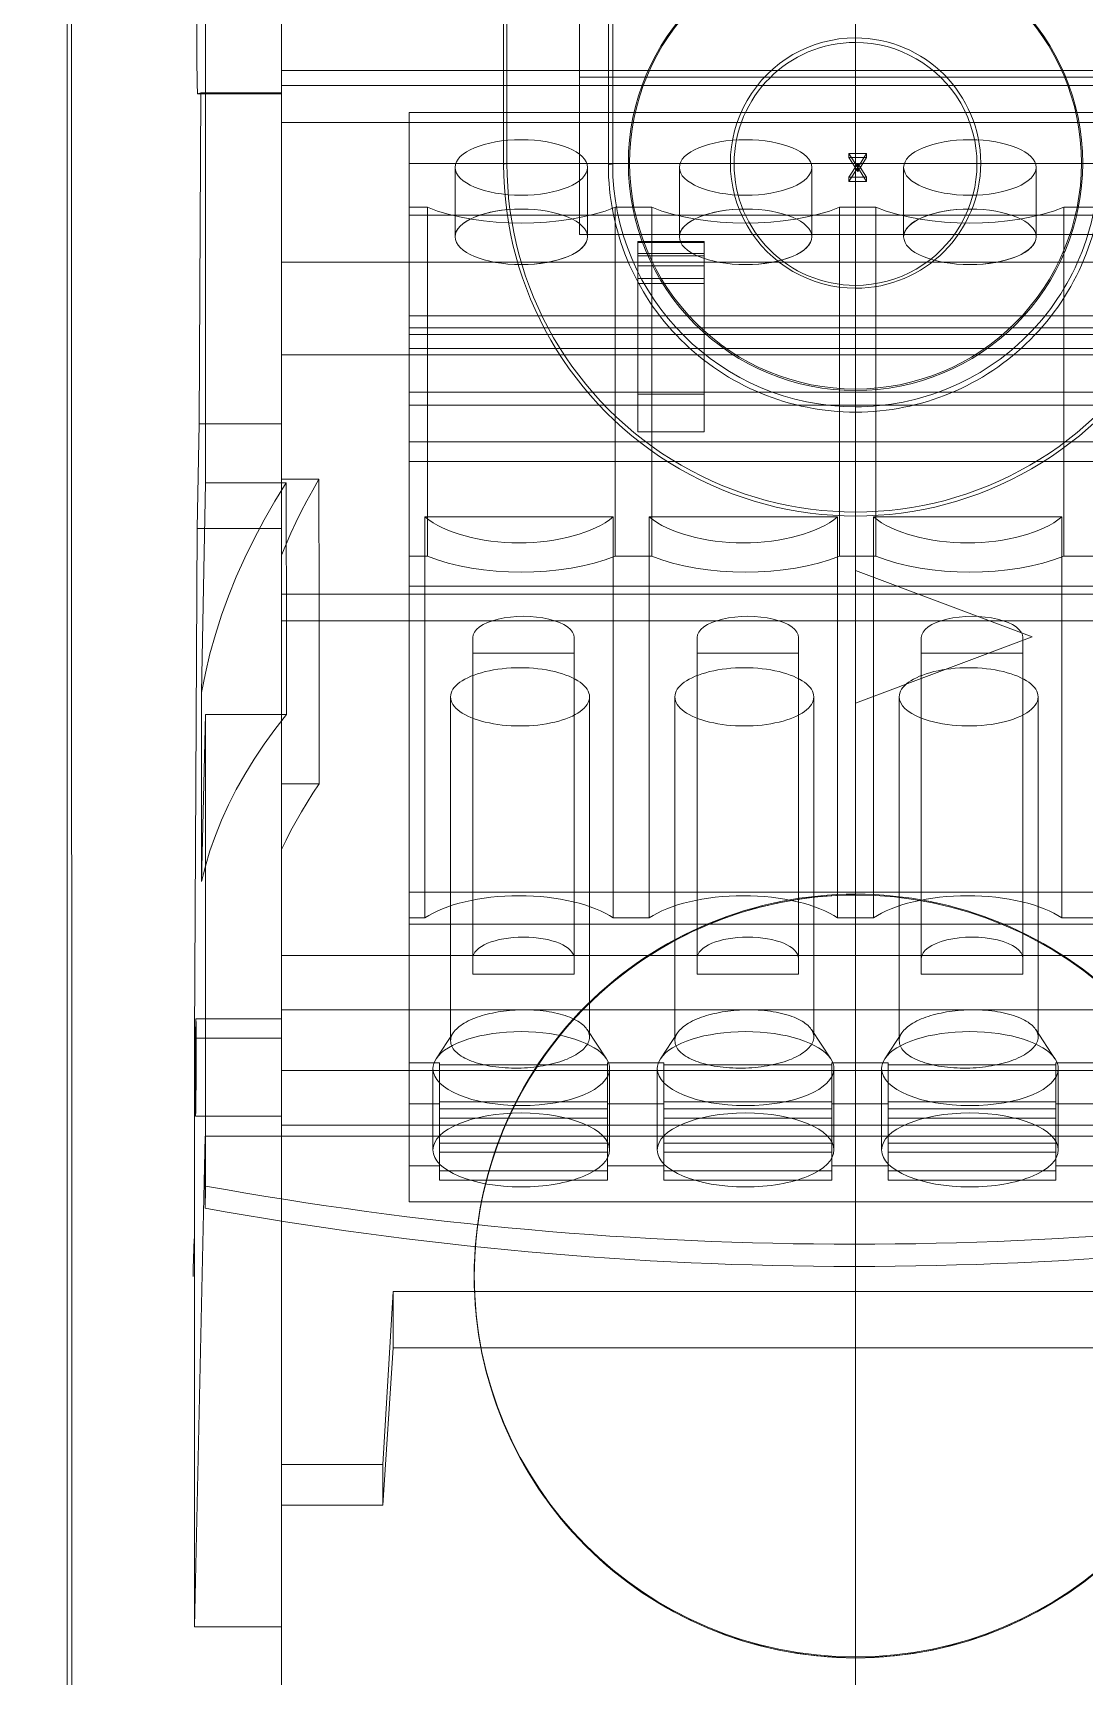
# Model space of a CAD drawing. Header units: millimetres. Extents: x 37984 to 70752, y 14140 to 37584.
# Drawn here: x 45857.01 to 45880.82, y 28279.69 to 28316.89 of the extents above; entities that cross this region are included whole.
import ezdxf

# ---------------------------------------------------------------- set-up
doc = ezdxf.new("R2010")
doc.units = ezdxf.units.MM
doc.set_wipeout_variables(frame=1)
doc.layers.add('! NO PLOT !', color=7, linetype='Continuous', true_color=0xff75dd, plot=False)
doc.layers.add('000-PI-Oprema', color=30, linetype='Continuous', lineweight=5)
doc.layers.add('004-PI-DIN Šina', color=3, linetype='Continuous')

# ---------------------------------------------------------------- blocks, each defined once
blk = doc.blocks.new('spojnica')
at = {"layer": '! NO PLOT !', "transparency": 33554687}
blk.add_line((44856.495, 28811.504), (44856.495, 26919.404), dxfattribs=at)
blk = doc.blocks.new('DELTA IP 30 - 47506030')
blk.add_wipeout([(47259.125, 28642.892), (47320.16, 28642.779), (47320.16, 28587.934), (47259.125, 28587.933)]).dxf.layer = '000-PI-Oprema'
at = {"layer": '000-PI-Oprema'}
for p, q in [((47286.463, 28636.054), (47286.463, 28606.643)), ((47262.335, 28608.374), (47262.335, 28634.374)), ((47262.672, 28634.374), (47262.672, 28608.374)), ((47263.51, 28608.374), (47263.51, 28634.374)), ((47266.672, 28608.374), (47266.672, 28634.374)), ((47268.776, 28608.374), (47268.776, 28634.374)), ((47274.19, 28608.374), (47274.19, 28634.374)), ((47274.796, 28634.374), (47274.796, 28608.374)), ((47282.378, 28608.374), (47282.378, 28634.374)), ((47283.601, 28634.374), (47283.601, 28608.374)), ((47284.982, 28608.374), (47284.982, 28634.374)), ((47286.216, 28608.374), (47286.216, 28634.374)), ((47289.985, 28631.799), (47289.985, 28610.899)), ((47291.257, 28631.799), (47291.257, 28610.899)), ((47263.286, 28631.584), (47263.286, 28611.264)), ((47263.286, 28631.584), (47263.286, 28611.264)), ((47264.439, 28631.584), (47264.439, 28611.264)), ((47265.61, 28611.264), (47265.61, 28631.584)), ((47267.888, 28611.264), (47267.888, 28631.584)), ((47268.159, 28631.584), (47268.159, 28611.264)), ((47268.314, 28631.584), (47268.314, 28611.264)), ((47268.627, 28631.584), (47268.627, 28611.264)), ((47269.615, 28611.264), (47269.615, 28631.584)), ((47269.913, 28631.584), (47269.913, 28611.264)), ((47270.745, 28631.584), (47270.745, 28611.264)), ((47271.185, 28611.264), (47271.185, 28631.584)), ((47271.185, 28611.264), (47271.185, 28631.584)), ((47274.015, 28611.264), (47274.015, 28631.584)), ((47280.937, 28611.264), (47280.937, 28631.584)), ((47281.664, 28631.584), (47281.664, 28611.264)), ((47287.951, 28611.264), (47287.951, 28631.584)), ((47262.489, 28627.624), (47262.489, 28615.124)), ((47266.052, 28615.124), (47266.052, 28627.624)), ((47284.807, 28627.194), (47284.807, 28625.914)), ((47285.73, 28625.914), (47285.73, 28627.194)), ((47286.215, 28625.914), (47286.215, 28627.194)), ((47287.137, 28627.194), (47287.137, 28625.914)), ((47265.432, 28626.091), (47265.432, 28626.917)), ((47265.432, 28626.091), (47265.432, 28626.917)), ((47273.331, 28626.917), (47273.331, 28626.091)), ((47273.331, 28626.917), (47273.331, 28626.091)), ((47281.524, 28626.048), (47281.524, 28626.859)), ((47265.432, 28626.091), (47273.331, 28626.091)), ((47273.331, 28626.091), (47265.432, 28626.091)), ((47272.445, 28626.048), (47281.524, 28626.048)), ((47272.445, 28621.779), (47272.445, 28626.048)), ((47284.713, 28625.891), (47284.05, 28625.454)), ((47284.807, 28625.914), (47286.215, 28625.914)), ((47284.849, 28622.114), (47284.849, 28625.914)), ((47284.936, 28625.964), (47286.777, 28625.964)), ((47285.688, 28625.914), (47285.688, 28622.114)), ((47285.845, 28625.914), (47286.501, 28625.914)), ((47285.845, 28625.914), (47285.845, 28622.114)), ((47286.054, 28625.914), (47286.054, 28622.114)), ((47286.257, 28625.914), (47286.215, 28625.914)), ((47286.62, 28625.914), (47286.257, 28625.914)), ((47286.829, 28625.914), (47286.62, 28625.914)), ((47286.62, 28625.914), (47286.62, 28622.114)), ((47286.85, 28625.914), (47286.829, 28625.914)), ((47286.829, 28625.914), (47286.829, 28622.114)), ((47286.85, 28625.914), (47287.095, 28625.914)), ((47287.248, 28625.914), (47286.85, 28625.914)), ((47287.248, 28625.914), (47287.248, 28622.114)), ((47287.458, 28625.914), (47287.248, 28625.914)), ((47287.458, 28625.914), (47287.458, 28622.114)), ((47266.101, 28625.464), (47264.531, 28625.464)), ((47266.101, 28625.464), (47264.531, 28625.464)), ((47273.66, 28621.374), (47275.16, 28625.374)), ((47276.66, 28621.374), (47275.16, 28625.374)), ((47275.16, 28625.374), (47275.16, 28625.374)), ((47284.221, 28625.509), (47276.518, 28625.509)), ((47283.911, 28625.317), (47283.886, 28625.281)), ((47283.937, 28625.35), (47283.911, 28625.317)), ((47283.963, 28625.38), (47283.937, 28625.35)), ((47283.991, 28625.407), (47283.963, 28625.38)), ((47284.019, 28625.431), (47283.991, 28625.407)), ((47284.047, 28625.452), (47284.019, 28625.431)), ((47284.075, 28625.469), (47284.047, 28625.452)), ((47284.104, 28625.483), (47284.075, 28625.469)), ((47284.133, 28625.494), (47284.104, 28625.483)), ((47284.162, 28625.502), (47284.133, 28625.494)), ((47284.191, 28625.507), (47284.162, 28625.502)), ((47284.221, 28625.509), (47284.191, 28625.507)), ((47284.251, 28625.507), (47284.221, 28625.509)), ((47284.281, 28625.502), (47284.251, 28625.507)), ((47284.312, 28625.494), (47284.281, 28625.502)), ((47284.342, 28625.482), (47284.312, 28625.494)), ((47284.371, 28625.468), (47284.342, 28625.482)), ((47284.401, 28625.45), (47284.371, 28625.468)), ((47284.43, 28625.429), (47284.401, 28625.45)), ((47284.459, 28625.405), (47284.43, 28625.429)), ((47284.488, 28625.377), (47284.459, 28625.405)), ((47284.516, 28625.347), (47284.488, 28625.377)), ((47284.544, 28625.314), (47284.516, 28625.347)), ((47284.571, 28625.278), (47284.544, 28625.314)), ((47282.439, 28625.164), (47275.176, 28625.164)), ((47275.532, 28625.164), (47275.532, 28622.864)), ((47282.795, 28625.164), (47282.439, 28625.164)), ((47282.795, 28625.164), (47282.795, 28622.864)), ((47283.734, 28624.955), (47283.717, 28624.899)), ((47283.753, 28625.009), (47283.734, 28624.955)), ((47283.773, 28625.061), (47283.753, 28625.009)), ((47283.793, 28625.11), (47283.773, 28625.061)), ((47283.815, 28625.156), (47283.793, 28625.11)), ((47283.838, 28625.201), (47283.815, 28625.156)), ((47283.861, 28625.242), (47283.838, 28625.201)), ((47283.886, 28625.281), (47283.861, 28625.242)), ((47284.597, 28625.239), (47284.571, 28625.278)), ((47284.623, 28625.198), (47284.597, 28625.239)), ((47284.648, 28625.154), (47284.623, 28625.198)), ((47284.672, 28625.107), (47284.648, 28625.154)), ((47284.695, 28625.058), (47284.672, 28625.107)), ((47284.718, 28625.006), (47284.695, 28625.058)), ((47284.739, 28624.952), (47284.718, 28625.006)), ((47284.76, 28624.897), (47284.739, 28624.952)), ((47283.647, 28624.592), (47283.637, 28624.526)), ((47283.659, 28624.656), (47283.647, 28624.592)), ((47283.671, 28624.72), (47283.659, 28624.656)), ((47283.685, 28624.781), (47283.671, 28624.72)), ((47283.701, 28624.841), (47283.685, 28624.781)), ((47283.717, 28624.899), (47283.701, 28624.841)), ((47284.779, 28624.839), (47284.76, 28624.897)), ((47284.798, 28624.779), (47284.779, 28624.839)), ((47284.815, 28624.718), (47284.798, 28624.779)), ((47284.831, 28624.655), (47284.815, 28624.718)), ((47284.846, 28624.59), (47284.831, 28624.655)), ((47284.86, 28624.524), (47284.846, 28624.59)), ((47283.607, 28624.179), (47283.605, 28624.107)), ((47283.61, 28624.249), (47283.607, 28624.179)), ((47283.615, 28624.32), (47283.61, 28624.249)), ((47283.621, 28624.389), (47283.615, 28624.32)), ((47283.628, 28624.458), (47283.621, 28624.389)), ((47283.637, 28624.526), (47283.628, 28624.458)), ((47284.872, 28624.457), (47284.86, 28624.524)), ((47284.883, 28624.388), (47284.872, 28624.457)), ((47284.893, 28624.319), (47284.883, 28624.388)), ((47284.902, 28624.249), (47284.893, 28624.319)), ((47284.909, 28624.178), (47284.902, 28624.249)), ((47284.915, 28624.107), (47284.909, 28624.178)), ((47283.605, 28624.107), (47283.604, 28624.036)), ((47283.604, 28624.036), (47283.605, 28623.964)), ((47283.605, 28623.964), (47283.607, 28623.897)), ((47283.607, 28623.897), (47283.61, 28623.829)), ((47283.61, 28623.829), (47283.614, 28623.763)), ((47284.92, 28624.035), (47284.915, 28624.107)), ((47284.923, 28623.964), (47284.92, 28624.035)), ((47284.925, 28623.89), (47284.923, 28623.964)), ((47284.924, 28623.744), (47284.925, 28623.817)), ((47284.925, 28623.817), (47284.925, 28623.89)), ((47283.614, 28623.763), (47283.62, 28623.696)), ((47283.62, 28623.696), (47283.626, 28623.63)), ((47283.626, 28623.63), (47283.634, 28623.565)), ((47283.634, 28623.565), (47283.643, 28623.501)), ((47283.643, 28623.501), (47283.653, 28623.437)), ((47283.653, 28623.437), (47283.665, 28623.374)), ((47284.897, 28623.388), (47284.905, 28623.458)), ((47284.905, 28623.458), (47284.912, 28623.528)), ((47284.912, 28623.528), (47284.918, 28623.6)), ((47284.918, 28623.6), (47284.921, 28623.672)), ((47284.921, 28623.672), (47284.924, 28623.744)), ((47283.665, 28623.374), (47283.677, 28623.311)), ((47283.677, 28623.311), (47283.69, 28623.25)), ((47283.69, 28623.25), (47283.705, 28623.191)), ((47283.705, 28623.191), (47283.72, 28623.133)), ((47283.72, 28623.133), (47283.736, 28623.076)), ((47283.736, 28623.076), (47283.754, 28623.02)), ((47284.82, 28623.002), (47284.836, 28623.062)), ((47284.836, 28623.062), (47284.851, 28623.124)), ((47284.851, 28623.124), (47284.865, 28623.188)), ((47284.865, 28623.188), (47284.877, 28623.253)), ((47284.877, 28623.253), (47284.888, 28623.32)), ((47284.888, 28623.32), (47284.897, 28623.388)), ((47275.176, 28622.864), (47282.439, 28622.864)), ((47282.439, 28622.864), (47282.795, 28622.864)), ((47283.754, 28623.02), (47283.772, 28622.966)), ((47283.772, 28622.966), (47283.792, 28622.914)), ((47283.792, 28622.914), (47283.812, 28622.864)), ((47283.812, 28622.864), (47283.834, 28622.813)), ((47283.834, 28622.813), (47283.857, 28622.764)), ((47283.857, 28622.764), (47283.881, 28622.718)), ((47283.881, 28622.718), (47283.906, 28622.674)), ((47284.676, 28622.645), (47284.7, 28622.688)), ((47284.7, 28622.688), (47284.723, 28622.735)), ((47284.723, 28622.735), (47284.744, 28622.783)), ((47284.744, 28622.783), (47284.765, 28622.835)), ((47284.765, 28622.835), (47284.785, 28622.888)), ((47284.785, 28622.888), (47284.803, 28622.944)), ((47284.803, 28622.944), (47284.82, 28623.002)), ((47266.101, 28622.464), (47264.531, 28622.464)), ((47266.101, 28622.464), (47264.531, 28622.464)), ((47276.518, 28622.364), (47284.307, 28622.364)), ((47283.906, 28622.674), (47283.932, 28622.632)), ((47283.932, 28622.632), (47283.958, 28622.594)), ((47283.958, 28622.594), (47283.985, 28622.558)), ((47283.985, 28622.558), (47284.012, 28622.525)), ((47284.012, 28622.525), (47284.04, 28622.495)), ((47284.04, 28622.495), (47284.068, 28622.468)), ((47284.068, 28622.468), (47284.097, 28622.444)), ((47284.097, 28622.444), (47284.127, 28622.423)), ((47284.127, 28622.423), (47284.156, 28622.405)), ((47284.127, 28622.423), (47284.713, 28622.036)), ((47284.156, 28622.405), (47284.186, 28622.39)), ((47284.186, 28622.39), (47284.217, 28622.379)), ((47284.217, 28622.379), (47284.247, 28622.37)), ((47284.247, 28622.37), (47284.277, 28622.365)), ((47284.277, 28622.365), (47284.307, 28622.364)), ((47284.307, 28622.364), (47284.338, 28622.366)), ((47284.338, 28622.366), (47284.369, 28622.371)), ((47284.369, 28622.371), (47284.399, 28622.379)), ((47284.399, 28622.379), (47284.429, 28622.391)), ((47284.429, 28622.391), (47284.459, 28622.406)), ((47284.459, 28622.406), (47284.488, 28622.425)), ((47284.488, 28622.425), (47284.517, 28622.447)), ((47284.517, 28622.447), (47284.545, 28622.472)), ((47284.545, 28622.472), (47284.573, 28622.501)), ((47284.573, 28622.501), (47284.6, 28622.532)), ((47284.6, 28622.532), (47284.626, 28622.567)), ((47284.626, 28622.567), (47284.651, 28622.604)), ((47284.651, 28622.604), (47284.676, 28622.645)), ((47284.807, 28622.114), (47284.807, 28620.834)), ((47284.807, 28622.114), (47286.215, 28622.114)), ((47284.936, 28621.964), (47286.777, 28621.964)), ((47285.73, 28620.834), (47285.73, 28622.114)), ((47286.501, 28622.114), (47285.845, 28622.114)), ((47286.215, 28622.114), (47286.257, 28622.114)), ((47286.215, 28620.834), (47286.215, 28622.114)), ((47286.257, 28622.114), (47286.62, 28622.114)), ((47286.62, 28622.114), (47286.829, 28622.114)), ((47286.829, 28622.114), (47286.85, 28622.114)), ((47286.85, 28622.114), (47287.095, 28622.114)), ((47286.85, 28622.114), (47287.248, 28622.114)), ((47287.137, 28622.114), (47287.137, 28620.834)), ((47287.248, 28622.114), (47287.458, 28622.114)), ((47264.217, 28621.625), (47264.531, 28621.424)), ((47264.217, 28621.223), (47264.217, 28621.625)), ((47264.305, 28621.625), (47264.217, 28621.625)), ((47264.305, 28621.223), (47264.305, 28621.625)), ((47264.305, 28621.625), (47264.622, 28621.424)), ((47264.754, 28621.625), (47264.44, 28621.424)), ((47264.531, 28621.424), (47264.845, 28621.625)), ((47264.845, 28621.625), (47264.754, 28621.625)), ((47264.754, 28621.223), (47264.754, 28621.625)), ((47264.845, 28621.625), (47264.845, 28621.223)), ((47265.432, 28621.011), (47265.432, 28621.837)), ((47265.432, 28621.837), (47273.331, 28621.837)), ((47265.432, 28621.011), (47265.432, 28621.837)), ((47273.331, 28621.837), (47265.432, 28621.837)), ((47281.524, 28621.779), (47272.445, 28621.779)), ((47273.331, 28621.837), (47273.331, 28621.011)), ((47273.331, 28621.837), (47273.331, 28621.011)), ((47281.524, 28620.968), (47281.524, 28621.779)), ((47249.321, 28621.374), (47329.932, 28621.374)), ((47264.531, 28621.424), (47264.217, 28621.223)), ((47264.305, 28621.223), (47264.217, 28621.223)), ((47264.622, 28621.424), (47264.305, 28621.223)), ((47264.431, 28621.374), (47314.432, 28621.374)), ((47264.44, 28621.424), (47264.754, 28621.223)), ((47264.531, 28621.424), (47264.44, 28621.424)), ((47264.622, 28621.424), (47264.531, 28621.424)), ((47264.845, 28621.223), (47264.531, 28621.424)), ((47264.845, 28621.223), (47264.754, 28621.223)), ((47274.66, 28621.374), (47273.66, 28621.374)), ((47273.66, 28621.374), (47273.66, 28621.374)), ((47274.66, 28621.374), (47274.66, 28621.374)), ((47276.66, 28621.374), (47275.66, 28621.374)), ((47275.66, 28621.374), (47275.66, 28621.374)), ((47276.66, 28621.374), (47276.66, 28621.374)), ((47265.432, 28621.011), (47273.331, 28621.011)), ((47273.331, 28621.011), (47265.432, 28621.011)), ((47272.445, 28620.968), (47281.524, 28620.968)), ((47272.445, 28616.699), (47272.445, 28620.968)), ((47284.807, 28620.834), (47286.215, 28620.834)), ((47284.849, 28620.834), (47284.849, 28617.034)), ((47284.936, 28620.884), (47286.777, 28620.884)), ((47285.688, 28617.034), (47285.688, 28620.834)), ((47285.845, 28620.834), (47286.501, 28620.834)), ((47285.845, 28620.834), (47285.845, 28617.034)), ((47286.054, 28620.834), (47286.054, 28617.034)), ((47286.257, 28620.834), (47286.215, 28620.834)), ((47286.62, 28620.834), (47286.257, 28620.834)), ((47286.829, 28620.834), (47286.62, 28620.834)), ((47286.62, 28620.834), (47286.62, 28617.034)), ((47286.85, 28620.834), (47286.829, 28620.834)), ((47286.829, 28620.834), (47286.829, 28617.034)), ((47286.85, 28620.834), (47287.095, 28620.834)), ((47287.248, 28620.834), (47286.85, 28620.834)), ((47287.458, 28620.834), (47287.248, 28620.834)), ((47287.248, 28620.834), (47287.248, 28617.034)), ((47287.458, 28620.834), (47287.458, 28617.034)), ((47284.713, 28620.811), (47284.05, 28620.374)), ((47266.101, 28620.384), (47264.531, 28620.384)), ((47266.101, 28620.384), (47264.531, 28620.384)), ((47282.439, 28620.084), (47275.176, 28620.084)), ((47275.532, 28620.084), (47275.532, 28617.784)), ((47284.221, 28620.429), (47276.518, 28620.429)), ((47282.795, 28620.084), (47282.439, 28620.084)), ((47282.795, 28617.784), (47282.795, 28620.084)), ((47283.815, 28620.076), (47283.793, 28620.03)), ((47283.838, 28620.121), (47283.815, 28620.076)), ((47283.861, 28620.162), (47283.838, 28620.121)), ((47283.886, 28620.201), (47283.861, 28620.162)), ((47283.911, 28620.237), (47283.886, 28620.201)), ((47283.937, 28620.27), (47283.911, 28620.237)), ((47283.963, 28620.3), (47283.937, 28620.27)), ((47283.991, 28620.327), (47283.963, 28620.3)), ((47284.019, 28620.351), (47283.991, 28620.327)), ((47284.047, 28620.372), (47284.019, 28620.351)), ((47284.075, 28620.389), (47284.047, 28620.372)), ((47284.104, 28620.403), (47284.075, 28620.389)), ((47284.133, 28620.414), (47284.104, 28620.403)), ((47284.162, 28620.422), (47284.133, 28620.414)), ((47284.191, 28620.427), (47284.162, 28620.422)), ((47284.221, 28620.429), (47284.191, 28620.427)), ((47284.251, 28620.427), (47284.221, 28620.429)), ((47284.281, 28620.422), (47284.251, 28620.427)), ((47284.312, 28620.414), (47284.281, 28620.422)), ((47284.342, 28620.402), (47284.312, 28620.414)), ((47284.371, 28620.388), (47284.342, 28620.402)), ((47284.401, 28620.37), (47284.371, 28620.388)), ((47284.43, 28620.349), (47284.401, 28620.37)), ((47284.459, 28620.325), (47284.43, 28620.349)), ((47284.488, 28620.297), (47284.459, 28620.325)), ((47284.516, 28620.267), (47284.488, 28620.297)), ((47284.544, 28620.234), (47284.516, 28620.267)), ((47284.571, 28620.198), (47284.544, 28620.234)), ((47284.597, 28620.159), (47284.571, 28620.198)), ((47284.623, 28620.118), (47284.597, 28620.159)), ((47284.648, 28620.074), (47284.623, 28620.118)), ((47283.701, 28619.761), (47283.685, 28619.701)), ((47283.717, 28619.819), (47283.701, 28619.761)), ((47283.734, 28619.875), (47283.717, 28619.819)), ((47283.753, 28619.929), (47283.734, 28619.875)), ((47283.773, 28619.981), (47283.753, 28619.929)), ((47283.793, 28620.03), (47283.773, 28619.981)), ((47284.672, 28620.027), (47284.648, 28620.074)), ((47284.695, 28619.978), (47284.672, 28620.027)), ((47284.718, 28619.926), (47284.695, 28619.978)), ((47284.739, 28619.872), (47284.718, 28619.926)), ((47284.76, 28619.817), (47284.739, 28619.872)), ((47284.779, 28619.759), (47284.76, 28619.817)), ((47284.798, 28619.699), (47284.779, 28619.759)), ((47283.628, 28619.378), (47283.621, 28619.309)), ((47283.637, 28619.446), (47283.628, 28619.378)), ((47283.647, 28619.512), (47283.637, 28619.446)), ((47283.659, 28619.576), (47283.647, 28619.512)), ((47283.671, 28619.64), (47283.659, 28619.576)), ((47283.685, 28619.701), (47283.671, 28619.64)), ((47284.815, 28619.638), (47284.798, 28619.699)), ((47284.831, 28619.575), (47284.815, 28619.638)), ((47284.846, 28619.51), (47284.831, 28619.575)), ((47284.86, 28619.444), (47284.846, 28619.51)), ((47284.872, 28619.377), (47284.86, 28619.444)), ((47284.883, 28619.308), (47284.872, 28619.377)), ((47283.605, 28619.027), (47283.604, 28618.956)), ((47283.607, 28619.099), (47283.605, 28619.027)), ((47283.61, 28619.169), (47283.607, 28619.099)), ((47283.615, 28619.24), (47283.61, 28619.169)), ((47283.621, 28619.309), (47283.615, 28619.24)), ((47284.893, 28619.239), (47284.883, 28619.308)), ((47284.902, 28619.169), (47284.893, 28619.239)), ((47284.909, 28619.098), (47284.902, 28619.169)), ((47284.915, 28619.027), (47284.909, 28619.098)), ((47284.92, 28618.955), (47284.915, 28619.027)), ((47283.604, 28618.956), (47283.605, 28618.884)), ((47283.605, 28618.884), (47283.607, 28618.817)), ((47283.607, 28618.817), (47283.61, 28618.749)), ((47283.61, 28618.749), (47283.614, 28618.683)), ((47283.614, 28618.683), (47283.62, 28618.616)), ((47283.62, 28618.616), (47283.626, 28618.55)), ((47284.918, 28618.52), (47284.921, 28618.592)), ((47284.923, 28618.884), (47284.92, 28618.955)), ((47284.921, 28618.592), (47284.924, 28618.664)), ((47284.925, 28618.81), (47284.923, 28618.884)), ((47284.924, 28618.664), (47284.925, 28618.737)), ((47284.925, 28618.737), (47284.925, 28618.81)), ((47283.626, 28618.55), (47283.634, 28618.485)), ((47283.634, 28618.485), (47283.643, 28618.421)), ((47283.643, 28618.421), (47283.653, 28618.357)), ((47283.653, 28618.357), (47283.665, 28618.294)), ((47283.665, 28618.294), (47283.677, 28618.231)), ((47283.677, 28618.231), (47283.69, 28618.17)), ((47284.877, 28618.173), (47284.888, 28618.24)), ((47284.888, 28618.24), (47284.897, 28618.308)), ((47284.897, 28618.308), (47284.905, 28618.378)), ((47284.905, 28618.378), (47284.912, 28618.448)), ((47284.912, 28618.448), (47284.918, 28618.52)), ((47266.229, 28617.944), (47266.21, 28617.944)), ((47266.21, 28617.944), (47266.21, 28616.444)), ((47266.761, 28617.944), (47266.229, 28617.944)), ((47266.229, 28617.944), (47266.229, 28616.444)), ((47266.48, 28616.444), (47266.48, 28617.944)), ((47266.529, 28617.944), (47266.529, 28616.444)), ((47269.665, 28617.944), (47266.761, 28617.944)), ((47266.761, 28616.444), (47266.761, 28617.944)), ((47267.044, 28616.444), (47267.044, 28617.944)), ((47267.155, 28616.444), (47267.155, 28617.944)), ((47269.665, 28617.944), (47269.665, 28616.444)), ((47269.665, 28617.944), (47270.515, 28617.944)), ((47270.515, 28616.444), (47270.515, 28617.944)), ((47283.69, 28618.17), (47283.705, 28618.111)), ((47283.705, 28618.111), (47283.72, 28618.053)), ((47283.72, 28618.053), (47283.736, 28617.996)), ((47283.736, 28617.996), (47283.754, 28617.94)), ((47283.754, 28617.94), (47283.772, 28617.886)), ((47283.772, 28617.886), (47283.792, 28617.834)), ((47284.785, 28617.808), (47284.803, 28617.864)), ((47284.803, 28617.864), (47284.82, 28617.922)), ((47284.82, 28617.922), (47284.836, 28617.982)), ((47284.836, 28617.982), (47284.851, 28618.044)), ((47284.851, 28618.044), (47284.865, 28618.108)), ((47284.865, 28618.108), (47284.877, 28618.173)), ((47275.176, 28617.784), (47282.439, 28617.784)), ((47282.439, 28617.784), (47282.795, 28617.784)), ((47283.792, 28617.834), (47283.812, 28617.784)), ((47283.812, 28617.784), (47283.834, 28617.733)), ((47283.834, 28617.733), (47283.857, 28617.684)), ((47283.857, 28617.684), (47283.881, 28617.638)), ((47283.881, 28617.638), (47283.906, 28617.594)), ((47283.906, 28617.594), (47283.932, 28617.552)), ((47283.932, 28617.552), (47283.958, 28617.514)), ((47283.958, 28617.514), (47283.985, 28617.478)), ((47283.985, 28617.478), (47284.012, 28617.445)), ((47284.6, 28617.452), (47284.626, 28617.487)), ((47284.626, 28617.487), (47284.651, 28617.524)), ((47284.651, 28617.524), (47284.676, 28617.565)), ((47284.676, 28617.565), (47284.7, 28617.608)), ((47284.7, 28617.608), (47284.723, 28617.655)), ((47284.723, 28617.655), (47284.744, 28617.703)), ((47284.744, 28617.703), (47284.765, 28617.755)), ((47284.765, 28617.755), (47284.785, 28617.808)), ((47266.101, 28617.384), (47264.531, 28617.384)), ((47266.101, 28617.384), (47264.531, 28617.384)), ((47276.518, 28617.284), (47284.307, 28617.284)), ((47284.012, 28617.445), (47284.04, 28617.415)), ((47284.04, 28617.415), (47284.068, 28617.388)), ((47284.068, 28617.388), (47284.097, 28617.364)), ((47284.097, 28617.364), (47284.127, 28617.343)), ((47284.127, 28617.343), (47284.156, 28617.325)), ((47284.127, 28617.343), (47284.713, 28616.956)), ((47284.156, 28617.325), (47284.186, 28617.31)), ((47284.186, 28617.31), (47284.217, 28617.299)), ((47284.217, 28617.299), (47284.247, 28617.29)), ((47284.247, 28617.29), (47284.277, 28617.285)), ((47284.277, 28617.285), (47284.307, 28617.284)), ((47284.307, 28617.284), (47284.338, 28617.286)), ((47284.338, 28617.286), (47284.369, 28617.291)), ((47284.369, 28617.291), (47284.399, 28617.299)), ((47284.399, 28617.299), (47284.429, 28617.311)), ((47284.429, 28617.311), (47284.459, 28617.326)), ((47284.459, 28617.326), (47284.488, 28617.345)), ((47284.488, 28617.345), (47284.517, 28617.367)), ((47284.517, 28617.367), (47284.545, 28617.392)), ((47284.545, 28617.392), (47284.573, 28617.421)), ((47284.573, 28617.421), (47284.6, 28617.452)), ((47265.432, 28615.931), (47265.432, 28616.757)), ((47265.432, 28616.757), (47273.331, 28616.757)), ((47265.432, 28615.931), (47265.432, 28616.757)), ((47273.331, 28616.757), (47265.432, 28616.757)), ((47273.331, 28616.757), (47273.331, 28615.931)), ((47273.331, 28616.757), (47273.331, 28615.931)), ((47284.807, 28617.034), (47284.807, 28615.754)), ((47284.807, 28617.034), (47286.215, 28617.034)), ((47284.936, 28616.884), (47286.777, 28616.884)), ((47285.73, 28615.754), (47285.73, 28617.034)), ((47286.501, 28617.034), (47285.845, 28617.034)), ((47286.215, 28617.034), (47286.257, 28617.034)), ((47286.215, 28615.754), (47286.215, 28617.034)), ((47286.257, 28617.034), (47286.62, 28617.034)), ((47286.62, 28617.034), (47286.829, 28617.034)), ((47286.829, 28617.034), (47286.85, 28617.034)), ((47286.85, 28617.034), (47287.095, 28617.034)), ((47286.85, 28617.034), (47287.248, 28617.034)), ((47287.137, 28617.034), (47287.137, 28615.754)), ((47287.248, 28617.034), (47287.458, 28617.034)), ((47266.21, 28616.444), (47266.229, 28616.444)), ((47266.229, 28616.444), (47266.761, 28616.444)), ((47266.761, 28616.444), (47269.665, 28616.444)), ((47270.515, 28616.444), (47269.665, 28616.444)), ((47281.524, 28616.699), (47272.445, 28616.699)), ((47281.524, 28615.888), (47281.524, 28616.699)), ((47259.125, 28615.874), (47264.45, 28615.874)), ((47259.125, 28615.776), (47264.471, 28615.776)), ((47264.471, 28615.776), (47264.45, 28615.874)), ((47265.432, 28615.931), (47273.331, 28615.931)), ((47273.331, 28615.931), (47265.432, 28615.931)), ((47272.445, 28615.888), (47281.524, 28615.888)), ((47272.445, 28611.619), (47272.445, 28615.888)), ((47284.713, 28615.731), (47284.05, 28615.294)), ((47284.807, 28615.754), (47286.215, 28615.754)), ((47284.849, 28615.754), (47284.849, 28611.954)), ((47284.936, 28615.804), (47286.777, 28615.804)), ((47285.688, 28611.954), (47285.688, 28615.754)), ((47285.845, 28615.754), (47286.501, 28615.754)), ((47285.845, 28615.754), (47285.845, 28611.954)), ((47286.054, 28615.754), (47286.054, 28611.954)), ((47286.257, 28615.754), (47286.215, 28615.754)), ((47286.62, 28615.754), (47286.257, 28615.754)), ((47286.829, 28615.754), (47286.62, 28615.754)), ((47286.62, 28615.754), (47286.62, 28611.954)), ((47286.85, 28615.754), (47286.829, 28615.754)), ((47286.829, 28615.754), (47286.829, 28611.954)), ((47286.85, 28615.754), (47287.095, 28615.754)), ((47287.248, 28615.754), (47286.85, 28615.754)), ((47287.458, 28615.754), (47287.248, 28615.754)), ((47287.248, 28615.754), (47287.248, 28611.954)), ((47287.458, 28615.754), (47287.458, 28611.954)), ((47266.101, 28615.304), (47264.531, 28615.304)), ((47266.101, 28615.304), (47264.531, 28615.304)), ((47284.221, 28615.349), (47276.518, 28615.349)), ((47283.991, 28615.247), (47283.963, 28615.22)), ((47284.019, 28615.271), (47283.991, 28615.247)), ((47284.047, 28615.292), (47284.019, 28615.271)), ((47284.075, 28615.309), (47284.047, 28615.292)), ((47284.104, 28615.323), (47284.075, 28615.309)), ((47284.133, 28615.334), (47284.104, 28615.323)), ((47284.162, 28615.342), (47284.133, 28615.334)), ((47284.191, 28615.347), (47284.162, 28615.342)), ((47284.221, 28615.349), (47284.191, 28615.347)), ((47284.251, 28615.347), (47284.221, 28615.349)), ((47284.281, 28615.342), (47284.251, 28615.347)), ((47284.312, 28615.334), (47284.281, 28615.342)), ((47284.342, 28615.322), (47284.312, 28615.334)), ((47284.371, 28615.308), (47284.342, 28615.322)), ((47284.401, 28615.29), (47284.371, 28615.308)), ((47284.43, 28615.269), (47284.401, 28615.29)), ((47284.459, 28615.245), (47284.43, 28615.269)), ((47284.488, 28615.217), (47284.459, 28615.245)), ((47252.497, 28615.124), (47266.052, 28615.124)), ((47282.439, 28615.004), (47275.176, 28615.004)), ((47275.532, 28615.004), (47275.532, 28612.704)), ((47282.795, 28615.004), (47282.439, 28615.004)), ((47282.795, 28612.704), (47282.795, 28615.004)), ((47283.773, 28614.901), (47283.753, 28614.849)), ((47283.793, 28614.95), (47283.773, 28614.901)), ((47283.815, 28614.996), (47283.793, 28614.95)), ((47283.838, 28615.041), (47283.815, 28614.996)), ((47283.861, 28615.082), (47283.838, 28615.041)), ((47283.886, 28615.121), (47283.861, 28615.082)), ((47283.911, 28615.157), (47283.886, 28615.121)), ((47283.937, 28615.19), (47283.911, 28615.157)), ((47283.963, 28615.22), (47283.937, 28615.19)), ((47284.516, 28615.187), (47284.488, 28615.217)), ((47284.544, 28615.154), (47284.516, 28615.187)), ((47284.571, 28615.118), (47284.544, 28615.154)), ((47284.597, 28615.079), (47284.571, 28615.118)), ((47284.623, 28615.038), (47284.597, 28615.079)), ((47284.648, 28614.994), (47284.623, 28615.038)), ((47284.672, 28614.947), (47284.648, 28614.994)), ((47284.695, 28614.898), (47284.672, 28614.947)), ((47284.718, 28614.846), (47284.695, 28614.898)), ((47283.659, 28614.496), (47283.647, 28614.432)), ((47283.671, 28614.56), (47283.659, 28614.496)), ((47283.685, 28614.621), (47283.671, 28614.56)), ((47283.701, 28614.681), (47283.685, 28614.621)), ((47283.717, 28614.739), (47283.701, 28614.681)), ((47283.734, 28614.795), (47283.717, 28614.739)), ((47283.753, 28614.849), (47283.734, 28614.795)), ((47284.739, 28614.792), (47284.718, 28614.846)), ((47284.76, 28614.737), (47284.739, 28614.792)), ((47284.779, 28614.679), (47284.76, 28614.737)), ((47284.798, 28614.619), (47284.779, 28614.679)), ((47284.815, 28614.558), (47284.798, 28614.619)), ((47284.831, 28614.495), (47284.815, 28614.558)), ((47284.846, 28614.43), (47284.831, 28614.495)), ((47283.615, 28614.16), (47283.61, 28614.089)), ((47283.621, 28614.229), (47283.615, 28614.16)), ((47283.628, 28614.298), (47283.621, 28614.229)), ((47283.637, 28614.366), (47283.628, 28614.298)), ((47283.647, 28614.432), (47283.637, 28614.366)), ((47284.86, 28614.364), (47284.846, 28614.43)), ((47284.872, 28614.297), (47284.86, 28614.364)), ((47284.883, 28614.228), (47284.872, 28614.297)), ((47284.893, 28614.159), (47284.883, 28614.228)), ((47284.902, 28614.089), (47284.893, 28614.159)), ((47283.605, 28613.947), (47283.604, 28613.876)), ((47283.604, 28613.876), (47283.605, 28613.804)), ((47283.607, 28614.019), (47283.605, 28613.947)), ((47283.605, 28613.804), (47283.607, 28613.737)), ((47283.61, 28614.089), (47283.607, 28614.019)), ((47284.909, 28614.018), (47284.902, 28614.089)), ((47284.915, 28613.947), (47284.909, 28614.018)), ((47284.92, 28613.875), (47284.915, 28613.947)), ((47284.923, 28613.804), (47284.92, 28613.875)), ((47284.925, 28613.73), (47284.923, 28613.804)), ((47264.438, 28613.479), (47259.125, 28613.479)), ((47264.454, 28613.404), (47259.125, 28613.404)), ((47264.438, 28613.479), (47264.454, 28613.404)), ((47283.607, 28613.737), (47283.61, 28613.669)), ((47283.61, 28613.669), (47283.614, 28613.603)), ((47283.614, 28613.603), (47283.62, 28613.536)), ((47283.62, 28613.536), (47283.626, 28613.47)), ((47283.626, 28613.47), (47283.634, 28613.405)), ((47283.634, 28613.405), (47283.643, 28613.341)), ((47284.912, 28613.368), (47284.918, 28613.44)), ((47284.918, 28613.44), (47284.921, 28613.512)), ((47284.921, 28613.512), (47284.924, 28613.584)), ((47284.924, 28613.584), (47284.925, 28613.657)), ((47284.925, 28613.657), (47284.925, 28613.73)), ((47283.643, 28613.341), (47283.653, 28613.277)), ((47283.653, 28613.277), (47283.665, 28613.214)), ((47283.665, 28613.214), (47283.677, 28613.151)), ((47283.677, 28613.151), (47283.69, 28613.09)), ((47283.69, 28613.09), (47283.705, 28613.031)), ((47283.705, 28613.031), (47283.72, 28612.973)), ((47284.851, 28612.964), (47284.865, 28613.028)), ((47284.865, 28613.028), (47284.877, 28613.093)), ((47284.877, 28613.093), (47284.888, 28613.16)), ((47284.888, 28613.16), (47284.897, 28613.228)), ((47284.897, 28613.228), (47284.905, 28613.298)), ((47284.905, 28613.298), (47284.912, 28613.368)), ((47275.176, 28612.704), (47282.439, 28612.704)), ((47282.439, 28612.704), (47282.795, 28612.704)), ((47283.72, 28612.973), (47283.736, 28612.916)), ((47283.736, 28612.916), (47283.754, 28612.86)), ((47283.754, 28612.86), (47283.772, 28612.806)), ((47283.772, 28612.806), (47283.792, 28612.754)), ((47283.792, 28612.754), (47283.812, 28612.704)), ((47283.812, 28612.704), (47283.834, 28612.653)), ((47283.834, 28612.653), (47283.857, 28612.604)), ((47284.744, 28612.623), (47284.765, 28612.675)), ((47284.765, 28612.675), (47284.785, 28612.728)), ((47284.785, 28612.728), (47284.803, 28612.784)), ((47284.803, 28612.784), (47284.82, 28612.842)), ((47284.82, 28612.842), (47284.836, 28612.902)), ((47284.836, 28612.902), (47284.851, 28612.964)), ((47289.641, 28612.738), (47289.621, 28612.738)), ((47289.641, 28612.738), (47289.621, 28612.738)), ((47266.101, 28612.304), (47264.531, 28612.304)), ((47266.101, 28612.304), (47264.531, 28612.304)), ((47283.857, 28612.604), (47283.881, 28612.558)), ((47283.881, 28612.558), (47283.906, 28612.514)), ((47283.906, 28612.514), (47283.932, 28612.472)), ((47283.932, 28612.472), (47283.958, 28612.434)), ((47283.958, 28612.434), (47283.985, 28612.398)), ((47283.985, 28612.398), (47284.012, 28612.365)), ((47284.012, 28612.365), (47284.04, 28612.335)), ((47284.04, 28612.335), (47284.068, 28612.308)), ((47284.068, 28612.308), (47284.097, 28612.284)), ((47284.097, 28612.284), (47284.127, 28612.263)), ((47284.127, 28612.263), (47284.156, 28612.245)), ((47284.127, 28612.263), (47284.713, 28611.876)), ((47284.459, 28612.246), (47284.488, 28612.265)), ((47284.488, 28612.265), (47284.517, 28612.287)), ((47284.517, 28612.287), (47284.545, 28612.312)), ((47284.545, 28612.312), (47284.573, 28612.341)), ((47284.573, 28612.341), (47284.6, 28612.372)), ((47284.6, 28612.372), (47284.626, 28612.407)), ((47284.626, 28612.407), (47284.651, 28612.444)), ((47284.651, 28612.444), (47284.676, 28612.485)), ((47284.676, 28612.485), (47284.7, 28612.528)), ((47284.7, 28612.528), (47284.723, 28612.575)), ((47284.723, 28612.575), (47284.744, 28612.623)), ((47276.518, 28612.204), (47284.307, 28612.204)), ((47284.156, 28612.245), (47284.186, 28612.23)), ((47284.186, 28612.23), (47284.217, 28612.219)), ((47284.217, 28612.219), (47284.247, 28612.21)), ((47284.247, 28612.21), (47284.277, 28612.205)), ((47284.277, 28612.205), (47284.307, 28612.204)), ((47284.307, 28612.204), (47284.338, 28612.206)), ((47284.338, 28612.206), (47284.369, 28612.211)), ((47284.369, 28612.211), (47284.399, 28612.219)), ((47284.399, 28612.219), (47284.429, 28612.231)), ((47284.429, 28612.231), (47284.459, 28612.246)), ((47284.807, 28611.954), (47284.807, 28611.264)), ((47286.215, 28611.954), (47284.807, 28611.954)), ((47285.73, 28611.264), (47285.73, 28611.954)), ((47286.501, 28611.954), (47285.845, 28611.954)), ((47286.257, 28611.954), (47286.215, 28611.954)), ((47286.215, 28611.264), (47286.215, 28611.954)), ((47286.257, 28611.954), (47286.62, 28611.954)), ((47286.62, 28611.954), (47286.829, 28611.954)), ((47286.85, 28611.954), (47286.829, 28611.954)), ((47286.85, 28611.954), (47287.095, 28611.954)), ((47286.85, 28611.954), (47287.248, 28611.954)), ((47287.137, 28611.264), (47287.137, 28611.954)), ((47287.248, 28611.954), (47287.458, 28611.954)), ((47265.432, 28611.264), (47265.432, 28611.677)), ((47265.432, 28611.677), (47273.331, 28611.677)), ((47265.432, 28611.264), (47265.432, 28611.677)), ((47273.331, 28611.677), (47265.432, 28611.677)), ((47281.524, 28611.619), (47272.445, 28611.619)), ((47273.331, 28611.677), (47273.331, 28611.264)), ((47273.331, 28611.264), (47273.331, 28611.677)), ((47281.524, 28611.264), (47281.524, 28611.619)), ((47284.936, 28611.804), (47286.777, 28611.804)), ((47263.286, 28611.264), (47268.314, 28611.264)), ((47271.185, 28611.264), (47263.286, 28611.264)), ((47264.439, 28611.264), (47269.615, 28611.264)), ((47268.314, 28611.264), (47280.937, 28611.264)), ((47280.937, 28611.264), (47281.664, 28611.264)), ((47281.664, 28611.264), (47284.807, 28611.264)), ((47284.807, 28611.264), (47286.215, 28611.264)), ((47286.215, 28611.264), (47287.137, 28611.264)), ((47287.137, 28611.264), (47287.951, 28611.264)), ((47289.985, 28610.899), (47293.903, 28610.666)), ((47289.985, 28610.899), (47291.257, 28610.899)), ((47291.257, 28610.899), (47294.824, 28610.666)), ((47293.903, 28610.666), (47294.824, 28610.666)), ((47293.903, 28608.374), (47293.903, 28610.666)), ((47294.824, 28608.374), (47294.824, 28610.666)), ((47272.555, 28609.222), (47271.59, 28609.221)), ((47271.59, 28609.1), (47271.59, 28609.221)), ((47271.59, 28609.221), (47271.834, 28609.082)), ((47271.59, 28608.979), (47271.59, 28609.1)), ((47271.59, 28608.858), (47271.59, 28608.979)), ((47271.834, 28609.082), (47272.078, 28608.949)), ((47272.078, 28608.949), (47272.323, 28608.821)), ((47273.519, 28609.223), (47272.555, 28609.222)), ((47274.484, 28609.224), (47273.519, 28609.223)), ((47275.448, 28609.224), (47274.484, 28609.224)), ((47276.413, 28609.225), (47275.448, 28609.224)), ((47277.377, 28609.226), (47276.413, 28609.225)), ((47278.342, 28609.227), (47277.377, 28609.226)), ((47278.363, 28609.227), (47278.342, 28609.227)), ((47278.384, 28609.227), (47278.363, 28609.227)), ((47278.405, 28609.227), (47278.384, 28609.227)), ((47278.426, 28609.227), (47278.405, 28609.227)), ((47278.447, 28609.227), (47278.426, 28609.227)), ((47278.469, 28609.227), (47278.447, 28609.227)), ((47278.49, 28609.227), (47278.469, 28609.227)), ((47278.49, 28609.227), (47278.49, 28609.105)), ((47278.7, 28609.086), (47278.49, 28609.227)), ((47278.49, 28609.105), (47278.49, 28608.983)), ((47278.49, 28608.983), (47278.49, 28608.861)), ((47278.911, 28608.952), (47278.7, 28609.086)), ((47279.122, 28608.824), (47278.911, 28608.952)), ((47271.59, 28608.737), (47271.59, 28608.858)), ((47271.59, 28608.616), (47271.59, 28608.737)), ((47271.59, 28608.495), (47271.59, 28608.616)), ((47272.323, 28608.821), (47272.569, 28608.7)), ((47272.569, 28608.7), (47272.815, 28608.585)), ((47272.815, 28608.585), (47273.062, 28608.476)), ((47278.49, 28608.861), (47278.49, 28608.739)), ((47278.49, 28608.739), (47278.49, 28608.617)), ((47278.49, 28608.617), (47278.49, 28608.496)), ((47279.334, 28608.702), (47279.122, 28608.824)), ((47279.547, 28608.586), (47279.334, 28608.702)), ((47279.76, 28608.477), (47279.547, 28608.586)), ((47255.922, 28608.374), (47262.335, 28608.374)), ((47262.335, 28608.374), (47255.922, 28608.374)), ((47262.335, 28608.374), (47271.59, 28608.374)), ((47262.843, 28606.545), (47262.843, 28608.374)), ((47262.865, 28608.374), (47262.865, 28608.069)), ((47262.865, 28606.545), (47262.865, 28608.374)), ((47268.776, 28608.374), (47263.51, 28608.374)), ((47274.19, 28608.374), (47268.776, 28608.374)), ((47270.333, 28606.507), (47270.333, 28608.374)), ((47271.59, 28608.374), (47271.59, 28608.495)), ((47271.59, 28608.374), (47271.836, 28608.374)), ((47271.668, 28608.482), (47272.418, 28608.483)), ((47271.668, 28608.482), (47272.089, 28608.221)), ((47271.668, 28608.482), (47271.668, 28606.654)), ((47271.836, 28608.374), (47272.082, 28608.374)), ((47272.082, 28608.374), (47272.327, 28608.374)), ((47272.089, 28608.221), (47272.513, 28607.978)), ((47272.327, 28608.374), (47272.573, 28608.374)), ((47272.418, 28608.483), (47273.168, 28608.483)), ((47272.573, 28608.374), (47272.818, 28608.374)), ((47272.704, 28608.374), (47272.704, 28606.461)), ((47272.818, 28608.374), (47273.064, 28608.374)), ((47273.062, 28608.476), (47273.31, 28608.374)), ((47273.064, 28608.374), (47273.31, 28608.374)), ((47273.168, 28608.483), (47273.918, 28608.484)), ((47274.173, 28608.374), (47273.31, 28608.374)), ((47273.918, 28608.484), (47274.668, 28608.485)), ((47275.036, 28608.374), (47274.173, 28608.374)), ((47278.49, 28608.374), (47274.19, 28608.374)), ((47274.668, 28608.485), (47275.418, 28608.485)), ((47275.9, 28608.374), (47275.036, 28608.374)), ((47275.418, 28608.485), (47276.169, 28608.486)), ((47276.763, 28608.374), (47275.9, 28608.374)), ((47276.169, 28608.486), (47276.919, 28608.487)), ((47277.626, 28608.374), (47276.763, 28608.374)), ((47277.254, 28608.225), (47276.919, 28608.487)), ((47276.919, 28606.654), (47276.919, 28608.487)), ((47277.592, 28607.981), (47277.254, 28608.225)), ((47278.49, 28608.374), (47277.626, 28608.374)), ((47278.49, 28608.496), (47278.49, 28608.374)), ((47278.49, 28608.374), (47284.982, 28608.374)), ((47279.974, 28608.374), (47279.76, 28608.477)), ((47282.378, 28608.374), (47279.974, 28608.374)), ((47294.824, 28608.374), (47282.378, 28608.374)), ((47283.809, 28606.435), (47283.809, 28608.374)), ((47284.246, 28606.403), (47284.246, 28608.374)), ((47293.903, 28608.374), (47284.982, 28608.374)), ((47286.009, 28606.427), (47286.009, 28608.374)), ((47289.641, 28608.374), (47289.641, 28608.374)), ((47294.824, 28608.374), (47293.903, 28608.374)), ((47294.846, 28608.374), (47294.824, 28608.374)), ((47299.106, 28608.374), (47294.846, 28608.374)), ((47297.578, 28608.374), (47297.578, 28606.403)), ((47262.865, 28608.069), (47262.865, 28607.764)), ((47272.513, 28607.978), (47272.94, 28607.751)), ((47277.932, 28607.754), (47277.592, 28607.981)), ((47262.865, 28607.764), (47262.865, 28607.459)), ((47262.865, 28607.459), (47262.865, 28607.155)), ((47272.94, 28607.751), (47273.37, 28607.541)), ((47273.37, 28607.541), (47273.802, 28607.349)), ((47278.274, 28607.543), (47277.932, 28607.754)), ((47278.618, 28607.35), (47278.274, 28607.543)), ((47262.865, 28607.155), (47262.865, 28606.85)), ((47273.802, 28607.349), (47274.236, 28607.174)), ((47274.236, 28607.174), (47274.671, 28607.016)), ((47278.964, 28607.175), (47278.618, 28607.35)), ((47279.31, 28607.017), (47278.964, 28607.175)), ((47262.865, 28606.85), (47262.865, 28606.545)), ((47274.671, 28607.016), (47275.107, 28606.876)), ((47275.107, 28606.876), (47275.544, 28606.754)), ((47275.544, 28606.754), (47275.981, 28606.65)), ((47279.657, 28606.877), (47279.31, 28607.017)), ((47280.005, 28606.754), (47279.657, 28606.877)), ((47280.353, 28606.65), (47280.005, 28606.754)), ((47255.943, 28606.653), (47271.668, 28606.654)), ((47262.865, 28606.473), (47262.843, 28606.545)), ((47262.843, 28606.545), (47270.333, 28606.507)), ((47262.865, 28606.545), (47262.865, 28606.533)), ((47262.865, 28606.473), (47262.865, 28606.545)), ((47262.865, 28606.533), (47262.865, 28606.521)), ((47262.865, 28606.521), (47262.865, 28606.509)), ((47262.865, 28606.509), (47262.865, 28606.497)), ((47262.865, 28606.497), (47262.865, 28606.485)), ((47262.865, 28606.485), (47262.865, 28606.473)), ((47270.333, 28606.507), (47272.704, 28606.461)), ((47271.668, 28606.654), (47276.418, 28606.564)), ((47272.704, 28606.461), (47284.246, 28606.403)), ((47275.981, 28606.65), (47276.418, 28606.564)), ((47276.418, 28606.564), (47277.132, 28606.564)), ((47276.919, 28606.654), (47287.595, 28606.654)), ((47280.701, 28606.564), (47276.919, 28606.654)), ((47277.132, 28606.564), (47277.845, 28606.564)), ((47277.845, 28606.564), (47278.559, 28606.564)), ((47278.559, 28606.564), (47279.273, 28606.564)), ((47279.273, 28606.564), (47279.987, 28606.564)), ((47279.987, 28606.564), (47280.701, 28606.564)), ((47280.701, 28606.564), (47280.353, 28606.65)), ((47297.578, 28606.403), (47284.246, 28606.403)), ((47286.463, 28606.643), (47288.094, 28606.643)), ((47286.463, 28606.643), (47297.578, 28606.403)), ((47289.641, 28606.374), (47289.641, 28606.374)), ((47320.16, 28603.624), (47259.125, 28603.62)), ((47320.16, 28603.521), (47259.125, 28603.517))]:
    blk.add_line(p, q, dxfattribs=at)
blk.add_arc((47289.66, 28621.374), 15, 266.438, 269.9265, dxfattribs=at)
for centre, major_axis, ratio, start_param, end_param in [((47220.71, 28621.349), (0, -75.112), 0.908003, 1.570796, 1.767707), ((47221.212, 28621.349), (0, -75.112), 0.908003, 1.570796, 1.767849), ((47289.621, 28621.374), (8.636, 0), 0.999993, 1.570796, 3.141593), ((47289.621, 28621.374), (8.636, 0), 0.999993, 1.570796, 3.141593), ((47289.641, 28621.374), (0, -8.636), 0.999993, 3.141593, 4.712389), ((47289.641, 28621.374), (0, 8.636), 0.999993, 0, 1.570796), ((47289.621, 28621.374), (8.636, 0), 0.999993, 0, 1.570796), ((47289.621, 28621.374), (8.636, 0), 0.999993, 0, 1.570796), ((47289.641, 28621.374), (0, -8.636), 0.999993, 1.570796, 3.141593), ((47289.641, 28621.374), (0, 8.636), 0.999993, -1.570796, 0), ((47264.438, 28621.374), (7.895, 0), 0.999993, -1.570863, 1.570863), ((47264.454, 28621.374), (7.97, 0), 0.999993, -1.570863, 1.570863), ((47264.45, 28621.374), (0, -5.5), 0.999993, 1.570796, 3.141593), ((47264.472, 28621.374), (5.598, 0), 0.999993, 0, 1.570863), ((47264.438, 28621.374), (5.145, 0), 0.999993, 1.570863, 4.712322), ((47264.432, 28621.374), (5.117, 0), 0.999993, 1.570863, 4.712322), ((47264.432, 28621.374), (5.117, 0), 0.999993, 0, 1.570863), ((47264.438, 28621.374), (5.145, 0), 0.999993, 0, 1.570863), ((47264.51, 28623.964), (0, 3.06), 0.41916, -2.339296, -0.802297), ((47264.51, 28623.964), (0, -3.06), 0.41916, 0.802297, 2.339296), ((47271.809, 28623.914), (0, -2.5), 0.488753, 1.570796, 2.593994), ((47272.409, 28623.964), (0, -3.06), 0.41916, 0.802297, 2.339296), ((47272.409, 28623.964), (0, 3.06), 0.41916, -2.339296, -0.802297), ((47282.07, 28623.914), (0, -2.5), 0.41916, -2.593994, -1.570796), ((47284.936, 28623.964), (0, 2), 0.41916, 0.269822, 1.570796), ((47284.936, 28623.964), (0, 2), 0.41916, 0, 0.269822), ((47284.936, 28623.964), (0, 2), 0.41916, -1.570796, 0), ((47286.777, 28623.964), (0, -2), 0.41916, 3.141593, 4.712389), ((47286.777, 28623.964), (0, -2), 0.41916, 1.570796, 3.141593), ((47264.531, 28623.964), (0, -1.5), 0.41916, 3.141593, 4.712389), ((47264.531, 28623.964), (0, -1.5), 0.41916, 3.141593, 4.712389), ((47264.531, 28623.964), (0, -1.5), 0.41916, 1.570796, 3.141593), ((47264.531, 28623.964), (0, -1.5), 0.41916, 1.570796, 3.141593), ((47266.101, 28623.964), (0, -1.5), 0.41916, 3.141593, 4.712389), ((47266.101, 28623.964), (0, 1.5), 0.41916, 0, 1.570796), ((47266.101, 28623.964), (0, -1.5), 0.41916, 1.570796, 3.141593), ((47266.101, 28623.964), (0, 1.5), 0.41916, -1.570796, 0), ((47276.518, 28623.936), (0, 1.573), 0.41916, 0, 3.141593), ((47276.518, 28623.936), (0, 1.573), 0.41916, -2.321338, 0), ((47275.176, 28624.014), (0, -1.15), 0.41916, 3.141593, 6.283186), ((47282.439, 28624.014), (0, 1.15), 0.41916, 0, 3.141593), ((47264.431, 28621.374), (-2.834, 0), 0.999993, 3.141593, 6.283185), ((47264.45, 28621.374), (0, -2.75), 0.999993, 1.570796, 4.712389), ((47264.531, 28623.964), (0, -1.5), 0.41916, -1.570796, 0), ((47264.531, 28623.964), (0, -1.5), 0.41916, -1.570796, 0), ((47264.531, 28623.964), (0, -1.5), 0.41916, 0, 1.570796), ((47264.531, 28623.964), (0, -1.5), 0.41916, 0, 1.570796), ((47266.101, 28623.964), (0, -1.5), 0.41916, -1.570796, 0), ((47266.101, 28623.964), (0, 1.5), 0.41916, 1.570796, 3.141593), ((47266.101, 28623.964), (0, -1.5), 0.41916, 0, 1.570796), ((47266.101, 28623.964), (0, 1.5), 0.41916, 3.141593, 4.712389), ((47271.809, 28623.914), (0, -2.5), 0.488753, 0.547598, 1.570796), ((47282.07, 28623.914), (0, -2.5), 0.41916, -1.570796, -0.547598), ((47284.936, 28623.964), (0, 2), 0.41916, 1.570796, 2.871771), ((47284.936, 28623.964), (0, 2), 0.41916, 3.141593, 4.712389), ((47286.777, 28623.964), (0, -2), 0.41916, -1.570796, 0), ((47286.777, 28623.964), (0, -2), 0.41916, 0, 1.570796), ((47276.518, 28623.936), (0, 1.573), 0.41916, 3.141593, 3.961847), ((47284.936, 28623.964), (0, 2), 0.41916, 2.871771, 3.141593), ((47264.431, 28621.374), (-2.834, 0), 0.999993, 0, 3.141593), ((47264.45, 28621.374), (0, -2.75), 0.999993, -1.570796, 1.570796), ((47264.432, 28621.374), (5.117, 0), 0.999993, -1.570863, 0), ((47264.438, 28621.374), (5.145, 0), 0.999993, -1.570863, 0), ((47264.45, 28621.374), (0, -5.5), 0.999993, 0, 1.570796), ((47264.472, 28621.374), (5.598, 0), 0.999993, -1.570863, 0), ((47289.621, 28621.374), (8.636, 0), 0.999993, -3.141593, -1.570796), ((47289.621, 28621.374), (8.636, 0), 0.999993, -3.141593, -1.570796), ((47289.641, 28621.374), (0, -8.636), 0.999993, -1.570796, 0), ((47289.641, 28621.374), (0, 8.636), 0.999993, 1.570796, 3.141593), ((47220.71, 28621.349), (0, -75.112), 0.908003, 1.373886, 1.570796), ((47221.212, 28621.349), (0, -75.112), 0.908003, 1.373744, 1.570796), ((47289.621, 28621.374), (8.636, 0), 0.999993, -1.570796, 0), ((47289.621, 28621.374), (8.636, 0), 0.999993, -1.570796, 0), ((47289.641, 28621.374), (0, -8.636), 0.999993, 0, 1.570796), ((47289.641, 28621.374), (0, 8.636), 0.999993, -3.141593, -1.570796), ((47264.51, 28618.884), (0, -3.06), 0.41916, 0.802297, 2.339296), ((47264.51, 28618.884), (0, -3.06), 0.41916, 0.802297, 2.339296), ((47271.809, 28618.834), (0, -2.5), 0.488753, 1.570796, 2.593994), ((47272.409, 28618.884), (0, 3.06), 0.41916, -2.339296, -0.802297), ((47272.409, 28618.884), (0, 3.06), 0.41916, -2.339296, -0.802297), ((47282.07, 28618.834), (0, 2.5), 0.41916, 0.547598, 1.570796), ((47284.936, 28618.884), (0, 2), 0.41916, 0, 0.269822), ((47284.936, 28618.884), (0, 2), 0.41916, -1.570796, 0), ((47286.777, 28618.884), (0, -2), 0.41916, 3.141593, 4.712389), ((47286.777, 28618.884), (0, -2), 0.41916, 1.570796, 3.141593), ((47284.936, 28618.884), (0, 2), 0.41916, 0.269822, 1.570796), ((47264.531, 28618.884), (0, -1.5), 0.41916, 3.141593, 4.712389), ((47264.531, 28618.884), (0, -1.5), 0.41916, 3.141593, 4.712389), ((47264.531, 28618.884), (0, -1.5), 0.41916, 1.570796, 3.141593), ((47264.531, 28618.884), (0, -1.5), 0.41916, 1.570796, 3.141593), ((47266.101, 28618.884), (0, -1.5), 0.41916, 3.141593, 4.712389), ((47266.101, 28618.884), (0, 1.5), 0.41916, 0, 1.570796), ((47266.101, 28618.884), (0, -1.5), 0.41916, 1.570796, 3.141593), ((47266.101, 28618.884), (0, 1.5), 0.41916, -1.570796, 0), ((47275.176, 28618.934), (0, -1.15), 0.41916, 3.141593, 6.283186), ((47276.518, 28618.856), (0, 1.573), 0.41916, 0, 3.141593), ((47276.518, 28618.856), (0, 1.573), 0.41916, -3.141593, 0), ((47282.439, 28618.934), (0, -1.15), 0.41916, 3.141593, 6.283185), ((47264.531, 28618.884), (0, -1.5), 0.41916, -1.570796, 0), ((47264.531, 28618.884), (0, -1.5), 0.41916, -1.570796, 0), ((47264.531, 28618.884), (0, -1.5), 0.41916, 0, 1.570796), ((47264.531, 28618.884), (0, -1.5), 0.41916, 0, 1.570796), ((47266.101, 28618.884), (0, -1.5), 0.41916, -1.570796, 0), ((47266.101, 28618.884), (0, 1.5), 0.41916, 1.570796, 3.141593), ((47266.101, 28618.884), (0, -1.5), 0.41916, 0, 1.570796), ((47266.101, 28618.884), (0, 1.5), 0.41916, 3.141593, 4.712389), ((47271.809, 28618.834), (0, -2.5), 0.488753, 0.547598, 1.570796), ((47282.07, 28618.834), (0, 2.5), 0.41916, 1.570796, 2.593994), ((47284.936, 28618.884), (0, 2), 0.41916, 1.570796, 2.871771), ((47284.936, 28618.884), (0, 2), 0.41916, 3.141593, 4.712389), ((47286.777, 28618.884), (0, -2), 0.41916, -1.570796, 0), ((47286.777, 28618.884), (0, -2), 0.41916, 0, 1.570796), ((47284.936, 28618.884), (0, 2), 0.41916, 2.871771, 3.141593), ((47264.51, 28613.804), (0, -3.06), 0.41916, 0.802297, 2.339296), ((47264.51, 28613.804), (0, -3.06), 0.41916, 0.802297, 2.339296), ((47271.809, 28613.754), (0, -2.5), 0.488753, 1.570796, 2.593994), ((47272.409, 28613.804), (0, 3.06), 0.41916, -2.339296, -0.802297), ((47272.409, 28613.804), (0, -3.06), 0.41916, 0.802297, 2.339296), ((47282.07, 28613.754), (0, 2.5), 0.41916, 0.547598, 1.570796), ((47284.936, 28613.804), (0, 2), 0.41916, 0.269822, 1.570796), ((47284.936, 28613.804), (0, 2), 0.41916, 0, 0.269822), ((47284.936, 28613.804), (0, 2), 0.41916, -1.570796, 0), ((47286.777, 28613.804), (0, -2), 0.41916, 3.141593, 4.712389), ((47286.777, 28613.804), (0, -2), 0.41916, 1.570796, 3.141593), ((47264.531, 28613.804), (0, -1.5), 0.41916, 3.141593, 4.712389), ((47264.531, 28613.804), (0, -1.5), 0.41916, 3.141593, 4.712389), ((47264.531, 28613.804), (0, -1.5), 0.41916, 1.570796, 3.141593), ((47264.531, 28613.804), (0, -1.5), 0.41916, 1.570796, 3.141593), ((47266.101, 28613.804), (0, -1.5), 0.41916, 3.141593, 4.712389), ((47266.101, 28613.804), (0, 1.5), 0.41916, 0, 1.570796), ((47266.101, 28613.804), (0, -1.5), 0.41916, 1.570796, 3.141593), ((47266.101, 28613.804), (0, 1.5), 0.41916, -1.570796, 0), ((47276.518, 28613.776), (0, 1.573), 0.41916, 0, 3.141593), ((47276.518, 28613.776), (0, 1.573), 0.41916, -3.141593, 0), ((47275.176, 28613.854), (0, -1.15), 0.41916, 3.141593, 6.283186), ((47282.439, 28613.854), (0, -1.15), 0.41916, 3.141593, 6.283185), ((47264.531, 28613.804), (0, -1.5), 0.41916, -1.570796, 0), ((47264.531, 28613.804), (0, -1.5), 0.41916, -1.570796, 0), ((47264.531, 28613.804), (0, -1.5), 0.41916, 0, 1.570796), ((47264.531, 28613.804), (0, -1.5), 0.41916, 0, 1.570796), ((47266.101, 28613.804), (0, -1.5), 0.41916, -1.570796, 0), ((47266.101, 28613.804), (0, 1.5), 0.41916, 1.570796, 3.141593), ((47266.101, 28613.804), (0, -1.5), 0.41916, 0, 1.570796), ((47266.101, 28613.804), (0, 1.5), 0.41916, 3.141593, 4.712389), ((47271.809, 28613.754), (0, -2.5), 0.488753, 0.547598, 1.570796), ((47282.07, 28613.754), (0, 2.5), 0.41916, 1.570796, 2.593994), ((47284.936, 28613.804), (0, 2), 0.41916, 1.570796, 2.871771), ((47284.936, 28613.804), (0, 2), 0.41916, 3.141593, 4.712389), ((47286.777, 28613.804), (0, -2), 0.41916, -1.570796, 0), ((47286.777, 28613.804), (0, -2), 0.41916, 0, 1.570796), ((47284.936, 28613.804), (0, 2), 0.41916, 2.871771, 3.141593), ((47259.365, 28606.486), (3.5, -0.013), 0.007926, -3.140974, -0.004), ((47259.365, 28606.486), (3.5, -0.013), 0.007926, -0.004, 0.000029), ((47259.365, 28606.486), (3.5, -0.013), 0.007926, 0.000029, 0.002405), ((47284.909, 28606.431), (1.1, -0.004), 0.007926, 0.003792, 3.137593), ((47284.909, 28606.431), (1.1, -0.004), 0.007926, 3.137593, 3.142623), ((47284.909, 28606.431), (1.1, -0.004), 0.007926, -3.140562, -1.139193), ((47284.909, 28606.431), (1.1, -0.004), 0.007926, -1.139193, -0.004), ((47284.909, 28606.431), (1.1, -0.004), 0.007926, -0.004, 0.003792), ((46515.197, 28621.349), (-3606.708, 75.099), 0.000394, -1.786758, -1.786616)]:
    blk.add_ellipse(centre, major_axis=major_axis, ratio=ratio, start_param=start_param, end_param=end_param, dxfattribs=at)
blk = doc.blocks.new('*U529')
at = {"layer": '004-PI-DIN Šina'}
blk.add_lwpolyline([(220, -17.5), (220, 17.5), (0, 17.5), (0, -17.5)], close=True, dxfattribs=at)
blk.add_lwpolyline([(0, -12.5), (220, -12.5)], dxfattribs=at)

msp = doc.modelspace()

# ---------------------------------------------------------------- block references
at = {"rotation": 270}
msp.add_blockref('*U529', (45875.292, 28439.404), dxfattribs=at)
at = {"layer": '000-PI-Oprema'}
msp.add_blockref('spojnica', (1023.847, -100), dxfattribs=at)

# ---------------------------------------------------------------- next in the draw order: block references
at = {"layer": '000-PI-Oprema', "rotation": 270}
msp.add_blockref('DELTA IP 30 - 47506030', (17254.271, 75578.377), dxfattribs=at)

doc.saveas('drawing.dxf')
